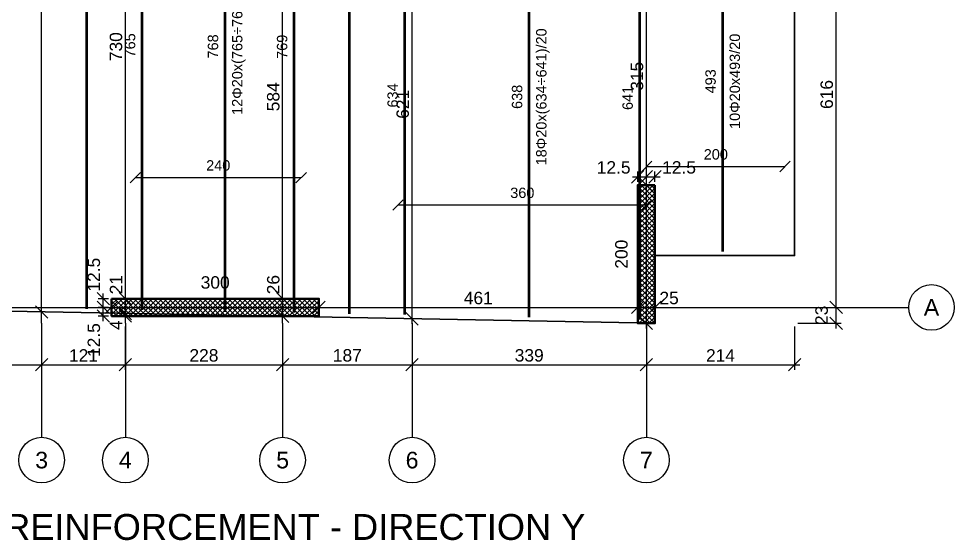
# Model space of a CAD drawing. Header units: millimetres. Extents: x -231 to 4719, y -2977 to 4533.
# Drawn here: x 3365 to 4719, y -2977 to -2222 of the extents above; entities that cross this region are included whole.
import ezdxf
from ezdxf.enums import TextEntityAlignment as Align

# ---------------------------------------------------------------- set-up
doc = ezdxf.new("R2010")
doc.units = ezdxf.units.MM
for name, color, linetype in [('FW_AXIS', 7, 'Continuous'), ('FW_DIM', 7, 'Continuous'), ('FW_WALL_HATCH', 8, 'Continuous'), ('REB_NOTES', 7, 'Continuous'), ('REB_TOP_MESH_Y', 5, 'Continuous'), ('REB_TOP_MESH_Y_RANGE', 5, 'Continuous'), ('REB_TOP_MESH_Y_TEXT', 5, 'Continuous')]:
    doc.layers.add(name, color=color, linetype=linetype)
doc.layers.add('SLAB', color=3, linetype='Continuous', lineweight=35)
doc.layers.add('WALL', color=1, linetype='Continuous', lineweight=50)
doc.styles.add('REBAR_TXT', font='arial.ttf')
doc.styles.get("Standard").update_dxf_attribs({"font": 'arial.ttf'})
doc.dimstyles.new('FW_DIM', dxfattribs={"dimtxt": 18, "dimasz": 9, "dimexe": 7.5, "dimexo": 4.5, "dimgap": 4.5, "dimtad": 1, "dimdec": 0, "dimtxsty": 'Standard', "dimtsz": 9, "dimcen": 2.5, "dimdle": 7.5, "dimclrd": 256, "dimclre": 256, "dimclrt": 7, "dimazin": 3, "dimtfac": 1, "dimtmove": 2, "dimatfit": 3})
doc.dimstyles.new('REBAR M-200', dxfattribs={"dimtxt": 15, "dimasz": 15, "dimexe": 25, "dimexo": 12.5, "dimgap": 10, "dimtad": 1, "dimdec": 0, "dimtxsty": 'Standard', "dimblk": 'NONE', "dimcen": 50, "dimse1": 1, "dimse2": 1, "dimclrd": 6, "dimclre": 6, "dimclrt": 7, "dimazin": 3, "dimtfac": 1, "dimtmove": 2, "dimatfit": 3, "dimldrblk": 'NONE', "dimlwd": 53})
doc.dimstyles.new('REBAR RANGE', dxfattribs={"dimtxt": 15, "dimasz": 2.5, "dimexe": 0, "dimexo": 0, "dimgap": 10, "dimtad": 1, "dimdec": 0, "dimtxsty": 'Standard', "dimtsz": 7.5, "dimcen": 2.5, "dimse1": 1, "dimse2": 1, "dimclrd": 6, "dimclre": 6, "dimclrt": 7, "dimazin": 3, "dimtfac": 1, "dimtmove": 2, "dimatfit": 3, "dimlwd": 25})

# ---------------------------------------------------------------- blocks, each defined once
blk = doc.blocks.new('*D738')
at = {"color": 6, "lineweight": 53}
blk.add_line((3464, -2642), (3464, -1550.5), dxfattribs=at)
at = {"layer": 'Defpoints'}
for p in [(3464, -1550.5), (3464, -2642), (3464, -2642)]:
    blk.add_point(p, dxfattribs=at)
at = {"layer": 'REB_TOP_MESH_Y', "color": 7, "insert": (3446.5, -2096.3), "char_height": 15, "attachment_point": 5, "rotation": 90}
blk.add_mtext('1092', dxfattribs=at)
blk = doc.blocks.new('_NONE')
blk = doc.blocks.new('*D742')
at = {"color": 6, "lineweight": 53}
blk.add_line((3844, -2649), (3844, -1550.5), dxfattribs=at)
at = {"layer": 'Defpoints'}
for p in [(3844, -1550.5), (3844, -2649), (3844, -2649)]:
    blk.add_point(p, dxfattribs=at)
at = {"layer": 'REB_TOP_MESH_Y', "color": 7, "insert": (3826.5, -2099.8), "char_height": 15, "attachment_point": 5, "rotation": 90}
blk.add_mtext('1098', dxfattribs=at)
blk = doc.blocks.new('_OBLIQUE')
at = {"color": 0, "linetype": 'BYBLOCK'}
blk.add_line((-0.5, -0.5), (0.5, 0.5), dxfattribs=at)
blk = doc.blocks.new('*D752')
at = {"color": 6, "lineweight": 25}
blk.add_line((3914, -2491.5), (4274, -2491.5), dxfattribs=at)
at = {"layer": 'Defpoints'}
for p in [(3914, -2491.5), (3914, -2491.5), (4274, -2491.5)]:
    blk.add_point(p, dxfattribs=at)
at = {"layer": 'REB_TOP_MESH_Y_RANGE', "color": 6, "xscale": 15, "yscale": 15}
for p in [(3914, -2491.5), (4274, -2491.5)]:
    blk.add_blockref('_OBLIQUE', p, dxfattribs=at)
at = {"layer": 'REB_TOP_MESH_Y_RANGE', "color": 7, "insert": (4094, -2474), "char_height": 15, "attachment_point": 5}
blk.add_mtext('360', dxfattribs=at)
blk = doc.blocks.new('*D753')
at = {"color": 6, "lineweight": 53}
blk.add_line((4104, -2654), (4104, -2016), dxfattribs=at)
at = {"layer": 'Defpoints'}
for p in [(4104, -2016), (4104, -2654), (4104, -2654)]:
    blk.add_point(p, dxfattribs=at)
at = {"layer": 'REB_TOP_MESH_Y', "color": 7, "insert": (4086.5, -2335), "char_height": 15, "attachment_point": 5, "rotation": 90}
blk.add_mtext('638', dxfattribs=at)
blk = doc.blocks.new('*D754')
at = {"color": 6, "lineweight": 53}
blk.add_line((3924, -2650), (3924, -2016), dxfattribs=at)
at = {"layer": 'Defpoints'}
for p in [(3924, -2016), (3924, -2650), (3924, -2650)]:
    blk.add_point(p, dxfattribs=at)
at = {"layer": 'REB_TOP_MESH_Y', "color": 7, "insert": (3906.5, -2333), "char_height": 15, "attachment_point": 5, "rotation": 90}
blk.add_mtext('634', dxfattribs=at)
blk = doc.blocks.new('*D755')
at = {"color": 6, "lineweight": 53}
blk.add_line((4264, -2657), (4264, -2016), dxfattribs=at)
at = {"layer": 'Defpoints'}
for p in [(4264, -2016), (4264, -2657), (4264, -2657)]:
    blk.add_point(p, dxfattribs=at)
at = {"layer": 'REB_TOP_MESH_Y', "color": 7, "insert": (4246.5, -2336.5), "char_height": 15, "attachment_point": 5, "rotation": 90}
blk.add_mtext('641', dxfattribs=at)
blk = doc.blocks.new('*D759')
at = {"color": 6, "lineweight": 25}
blk.add_line((3534, -2451.8), (3774, -2451.8), dxfattribs=at)
at = {"layer": 'Defpoints'}
for p in [(3534, -2451.8), (3534, -2451.8), (3774, -2451.8)]:
    blk.add_point(p, dxfattribs=at)
at = {"layer": 'REB_TOP_MESH_Y_RANGE', "color": 6, "xscale": 15, "yscale": 15}
for p in [(3534, -2451.8), (3774, -2451.8)]:
    blk.add_blockref('_OBLIQUE', p, dxfattribs=at)
at = {"layer": 'REB_TOP_MESH_Y_RANGE', "color": 7, "insert": (3654, -2434.3), "char_height": 15, "attachment_point": 5}
blk.add_mtext('240', dxfattribs=at)
blk = doc.blocks.new('*D760')
at = {"color": 6, "lineweight": 53}
blk.add_line((3664, -2646), (3664, -1878), dxfattribs=at)
at = {"layer": 'Defpoints'}
for p in [(3664, -1878), (3664, -2646), (3664, -2646)]:
    blk.add_point(p, dxfattribs=at)
at = {"layer": 'REB_TOP_MESH_Y', "color": 7, "insert": (3646.5, -2262), "char_height": 15, "attachment_point": 5, "rotation": 90}
blk.add_mtext('768', dxfattribs=at)
blk = doc.blocks.new('*D761')
at = {"color": 6, "lineweight": 53}
blk.add_line((3544, -2643), (3544, -1878), dxfattribs=at)
at = {"layer": 'Defpoints'}
for p in [(3544, -1878), (3544, -2643), (3544, -2643)]:
    blk.add_point(p, dxfattribs=at)
at = {"layer": 'REB_TOP_MESH_Y', "color": 7, "insert": (3526.5, -2260.5), "char_height": 15, "attachment_point": 5, "rotation": 90}
blk.add_mtext('765', dxfattribs=at)
blk = doc.blocks.new('*D762')
at = {"color": 6, "lineweight": 53}
blk.add_line((3764, -2647), (3764, -1878), dxfattribs=at)
at = {"layer": 'Defpoints'}
for p in [(3764, -1878), (3764, -2647), (3764, -2647)]:
    blk.add_point(p, dxfattribs=at)
at = {"layer": 'REB_TOP_MESH_Y', "color": 7, "insert": (3746.5, -2262.5), "char_height": 15, "attachment_point": 5, "rotation": 90}
blk.add_mtext('769', dxfattribs=at)
blk = doc.blocks.new('*D763')
at = {"color": 6, "lineweight": 25}
blk.add_line((4274, -2435.8), (4474, -2435.8), dxfattribs=at)
at = {"layer": 'Defpoints'}
for p in [(4274, -2435.8), (4274, -2435.8), (4474, -2435.8)]:
    blk.add_point(p, dxfattribs=at)
at = {"layer": 'REB_TOP_MESH_Y_RANGE', "color": 6, "xscale": 15, "yscale": 15}
for p in [(4274, -2435.8), (4474, -2435.8)]:
    blk.add_blockref('_OBLIQUE', p, dxfattribs=at)
at = {"layer": 'REB_TOP_MESH_Y_RANGE', "color": 7, "insert": (4374, -2418.3), "char_height": 15, "attachment_point": 5}
blk.add_mtext('200', dxfattribs=at)
blk = doc.blocks.new('*D764')
at = {"color": 6, "lineweight": 53}
blk.add_line((4384, -2559), (4384, -2066), dxfattribs=at)
at = {"layer": 'Defpoints'}
for p in [(4384, -2066), (4384, -2559), (4384, -2559)]:
    blk.add_point(p, dxfattribs=at)
at = {"layer": 'REB_TOP_MESH_Y', "color": 7, "insert": (4366.5, -2312.5), "char_height": 15, "attachment_point": 5, "rotation": 90}
blk.add_mtext('493', dxfattribs=at)
blk = doc.blocks.new('*D783')
for p, q in [((3495.1, -2639.7), (3480.1, -2639.7)), ((3487.6, -2659.7), (3487.6, -2632.2)), ((3495.1, -2652.2), (3480.1, -2652.2))]:
    blk.add_line(p, q)
at = {"layer": 'Defpoints'}
for p in [(3499.6, -2639.7), (3487.6, -2652.2), (3499.6, -2652.2)]:
    blk.add_point(p, dxfattribs=at)
at = {"layer": 'FW_DIM', "xscale": 18, "yscale": 18, "rotation": 90}
for p in [(3487.6, -2639.7), (3487.6, -2652.2)]:
    blk.add_blockref('_OBLIQUE', p, dxfattribs=at)
at = {"layer": 'FW_DIM', "color": 7, "insert": (3474.1, -2687), "char_height": 18, "attachment_point": 5, "rotation": 90}
blk.add_mtext('12.5', dxfattribs=at)
blk = doc.blocks.new('*D784')
for p, q in [((3487.6, -2647.2), (3487.6, -2619.7)), ((3495.1, -2627.2), (3480.1, -2627.2)), ((3495.1, -2639.7), (3480.1, -2639.7))]:
    blk.add_line(p, q)
at = {"layer": 'Defpoints'}
for p in [(3487.6, -2639.7), (3499.6, -2627.2), (3499.6, -2639.7)]:
    blk.add_point(p, dxfattribs=at)
at = {"layer": 'FW_DIM', "xscale": 18, "yscale": 18, "rotation": 90}
for p in [(3487.6, -2627.2), (3487.6, -2639.7)]:
    blk.add_blockref('_OBLIQUE', p, dxfattribs=at)
at = {"layer": 'FW_DIM', "color": 7, "insert": (3474.1, -2592.4), "char_height": 18, "attachment_point": 5, "rotation": 90}
blk.add_mtext('12.5', dxfattribs=at)
blk = doc.blocks.new('*D797')
for p, q in [((4261, -2458.2), (4261, -2443.2)), ((4273.5, -2458.2), (4273.5, -2443.2)), ((4253.5, -2450.7), (4281, -2450.7))]:
    blk.add_line(p, q)
at = {"layer": 'Defpoints'}
for p in [(4261, -2450.7), (4261, -2462.7), (4273.5, -2462.7)]:
    blk.add_point(p, dxfattribs=at)
at = {"layer": 'FW_DIM', "xscale": 18, "yscale": 18}
for p in [(4261, -2450.7), (4273.5, -2450.7)]:
    blk.add_blockref('_OBLIQUE', p, dxfattribs=at)
at = {"layer": 'FW_DIM', "color": 7, "insert": (4226.2, -2437.2), "char_height": 18, "attachment_point": 5}
blk.add_mtext('12.5', dxfattribs=at)
blk = doc.blocks.new('*D798')
for p, q in [((4273.5, -2458.2), (4273.5, -2443.2)), ((4286, -2458.2), (4286, -2443.2)), ((4266, -2450.7), (4293.5, -2450.7))]:
    blk.add_line(p, q)
at = {"layer": 'Defpoints'}
for p in [(4273.5, -2450.7), (4273.5, -2462.7), (4286, -2462.7)]:
    blk.add_point(p, dxfattribs=at)
at = {"layer": 'FW_DIM', "xscale": 18, "yscale": 18}
for p in [(4273.5, -2450.7), (4286, -2450.7)]:
    blk.add_blockref('_OBLIQUE', p, dxfattribs=at)
at = {"layer": 'FW_DIM', "color": 7, "insert": (4320.8, -2437.2), "char_height": 18, "attachment_point": 5}
blk.add_mtext('12.5', dxfattribs=at)
blk = doc.blocks.new('*D822')
for p, q in [((3083.5, -2639.7), (3507.1, -2639.7)), ((3091, -2635.2), (3091, -2632.2)), ((3499.6, -2635.2), (3499.6, -2632.2))]:
    blk.add_line(p, q)
at = {"layer": 'Defpoints'}
for p in [(3091, -2639.7), (3091, -2639.7), (3499.6, -2639.7)]:
    blk.add_point(p, dxfattribs=at)
at = {"layer": 'FW_DIM', "xscale": 18, "yscale": 18}
for p in [(3091, -2639.7), (3499.6, -2639.7)]:
    blk.add_blockref('_OBLIQUE', p, dxfattribs=at)
at = {"layer": 'FW_DIM', "color": 7, "insert": (3295.3, -2626.2), "char_height": 18, "attachment_point": 5}
blk.add_mtext('409', dxfattribs=at)
blk = doc.blocks.new('*D823')
for p, q in [((3492.1, -2639.7), (3807.1, -2639.7)), ((3499.6, -2635.2), (3499.6, -2632.2)), ((3799.6, -2635.2), (3799.6, -2632.2))]:
    blk.add_line(p, q)
at = {"layer": 'Defpoints'}
for p in [(3499.6, -2639.7), (3499.6, -2639.7), (3799.6, -2639.7)]:
    blk.add_point(p, dxfattribs=at)
at = {"layer": 'FW_DIM', "xscale": 18, "yscale": 18}
for p in [(3499.6, -2639.7), (3799.6, -2639.7)]:
    blk.add_blockref('_OBLIQUE', p, dxfattribs=at)
at = {"layer": 'FW_DIM', "color": 7, "insert": (3649.6, -2603.7), "char_height": 18, "attachment_point": 5}
blk.add_mtext('300', dxfattribs=at)
blk = doc.blocks.new('*D824')
for p, q in [((3792.1, -2639.7), (4268.5, -2639.7)), ((3799.6, -2635.2), (3799.6, -2632.2)), ((4261, -2635.2), (4261, -2632.2))]:
    blk.add_line(p, q)
at = {"layer": 'Defpoints'}
for p in [(3799.6, -2639.7), (3799.6, -2639.7), (4261, -2639.7)]:
    blk.add_point(p, dxfattribs=at)
at = {"layer": 'FW_DIM', "xscale": 18, "yscale": 18}
for p in [(3799.6, -2639.7), (4261, -2639.7)]:
    blk.add_blockref('_OBLIQUE', p, dxfattribs=at)
at = {"layer": 'FW_DIM', "color": 7, "insert": (4030.3, -2626.2), "char_height": 18, "attachment_point": 5}
blk.add_mtext('461', dxfattribs=at)
blk = doc.blocks.new('*D825')
for p, q in [((4253.5, -2639.7), (4293.5, -2639.7)), ((4261, -2635.2), (4261, -2632.2)), ((4286, -2635.2), (4286, -2632.2))]:
    blk.add_line(p, q)
at = {"layer": 'Defpoints'}
for p in [(4261, -2639.7), (4261, -2639.7), (4286, -2639.7)]:
    blk.add_point(p, dxfattribs=at)
at = {"layer": 'FW_DIM', "xscale": 18, "yscale": 18}
for p in [(4261, -2639.7), (4286, -2639.7)]:
    blk.add_blockref('_OBLIQUE', p, dxfattribs=at)
at = {"layer": 'FW_DIM', "color": 7, "insert": (4306.4, -2626.2), "char_height": 18, "attachment_point": 5}
blk.add_mtext('25', dxfattribs=at)
blk = doc.blocks.new('*D863')
for p, q in [((3398.5, -2653.7), (3398.5, -1285.2)), ((3394, -1292.7), (3391, -1292.7)), ((3394, -2646.2), (3391, -2646.2))]:
    blk.add_line(p, q)
at = {"layer": 'Defpoints'}
for p in [(3398.5, -1292.7), (3398.5, -2646.2), (3398.5, -2646.2)]:
    blk.add_point(p, dxfattribs=at)
at = {"layer": 'FW_DIM', "xscale": 18, "yscale": 18, "rotation": 90}
for p in [(3398.5, -1292.7), (3398.5, -2646.2)]:
    blk.add_blockref('_OBLIQUE', p, dxfattribs=at)
at = {"layer": 'FW_DIM', "color": 7, "insert": (3385, -1969.5), "char_height": 18, "attachment_point": 5, "rotation": 90}
blk.add_mtext('1353', dxfattribs=at)
blk = doc.blocks.new('*D865')
for p, q in [((3515.1, -2648.5), (3512.1, -2648.5)), ((3515.1, -2652.2), (3512.1, -2652.2)), ((3519.6, -2659.7), (3519.6, -2641))]:
    blk.add_line(p, q)
at = {"layer": 'Defpoints'}
for p in [(3519.6, -2648.5), (3519.6, -2652.2), (3519.6, -2652.2)]:
    blk.add_point(p, dxfattribs=at)
at = {"layer": 'FW_DIM', "xscale": 18, "yscale": 18, "rotation": 90}
for p in [(3519.6, -2648.5), (3519.6, -2652.2)]:
    blk.add_blockref('_OBLIQUE', p, dxfattribs=at)
at = {"layer": 'FW_DIM', "color": 7, "insert": (3506.1, -2665.4), "char_height": 18, "attachment_point": 5, "rotation": 90}
blk.add_mtext('4', dxfattribs=at)
blk = doc.blocks.new('*D866')
for p, q in [((3519.6, -2656), (3519.6, -2619.7)), ((3515.1, -2627.2), (3512.1, -2627.2)), ((3515.1, -2648.5), (3512.1, -2648.5))]:
    blk.add_line(p, q)
at = {"layer": 'Defpoints'}
for p in [(3519.6, -2627.2), (3519.6, -2648.5), (3519.6, -2648.5)]:
    blk.add_point(p, dxfattribs=at)
at = {"layer": 'FW_DIM', "xscale": 18, "yscale": 18, "rotation": 90}
for p in [(3519.6, -2627.2), (3519.6, -2648.5)]:
    blk.add_blockref('_OBLIQUE', p, dxfattribs=at)
at = {"layer": 'FW_DIM', "color": 7, "insert": (3506.1, -2606.8), "char_height": 18, "attachment_point": 5, "rotation": 90}
blk.add_mtext('21', dxfattribs=at)
blk = doc.blocks.new('*D867')
for p, q in [((3519.6, -2634.7), (3519.6, -1890.2)), ((3515.1, -1897.7), (3512.1, -1897.7)), ((3515.1, -2627.2), (3512.1, -2627.2))]:
    blk.add_line(p, q)
at = {"layer": 'Defpoints'}
for p in [(3519.6, -1897.7), (3519.6, -2627.2), (3519.6, -2627.2)]:
    blk.add_point(p, dxfattribs=at)
at = {"layer": 'FW_DIM', "xscale": 18, "yscale": 18, "rotation": 90}
for p in [(3519.6, -1897.7), (3519.6, -2627.2)]:
    blk.add_blockref('_OBLIQUE', p, dxfattribs=at)
at = {"layer": 'FW_DIM', "color": 7, "insert": (3506.1, -2262.4), "char_height": 18, "attachment_point": 5, "rotation": 90}
blk.add_mtext('730', dxfattribs=at)
blk = doc.blocks.new('*D870')
for p, q in [((3747.2, -2660.2), (3747.2, -2619.7)), ((3742.7, -2627.2), (3739.7, -2627.2)), ((3742.7, -2652.7), (3739.7, -2652.7))]:
    blk.add_line(p, q)
at = {"layer": 'Defpoints'}
for p in [(3747.2, -2627.2), (3747.2, -2652.7), (3747.2, -2652.7)]:
    blk.add_point(p, dxfattribs=at)
at = {"layer": 'FW_DIM', "xscale": 18, "yscale": 18, "rotation": 90}
for p in [(3747.2, -2627.2), (3747.2, -2652.7)]:
    blk.add_blockref('_OBLIQUE', p, dxfattribs=at)
at = {"layer": 'FW_DIM', "color": 7, "insert": (3733.7, -2606.8), "char_height": 18, "attachment_point": 5, "rotation": 90}
blk.add_mtext('26', dxfattribs=at)
blk = doc.blocks.new('*D871')
for p, q in [((3742.7, -2042.7), (3739.7, -2042.7)), ((3747.2, -2634.7), (3747.2, -2035.2)), ((3742.7, -2627.2), (3739.7, -2627.2))]:
    blk.add_line(p, q)
at = {"layer": 'Defpoints'}
for p in [(3747.2, -2042.7), (3747.2, -2627.2), (3747.2, -2627.2)]:
    blk.add_point(p, dxfattribs=at)
at = {"layer": 'FW_DIM', "xscale": 18, "yscale": 18, "rotation": 90}
for p in [(3747.2, -2042.7), (3747.2, -2627.2)]:
    blk.add_blockref('_OBLIQUE', p, dxfattribs=at)
at = {"layer": 'FW_DIM', "color": 7, "insert": (3733.7, -2334.9), "char_height": 18, "attachment_point": 5, "rotation": 90}
blk.add_mtext('584', dxfattribs=at)
blk = doc.blocks.new('*D880')
for p, q in [((3934.5, -2663.7), (3934.5, -2027.7)), ((3930, -2035.2), (3927, -2035.2)), ((3930, -2656.2), (3927, -2656.2))]:
    blk.add_line(p, q)
at = {"layer": 'Defpoints'}
for p in [(3934.5, -2035.2), (3934.5, -2656.2), (3934.5, -2656.2)]:
    blk.add_point(p, dxfattribs=at)
at = {"layer": 'FW_DIM', "xscale": 18, "yscale": 18, "rotation": 90}
for p in [(3934.5, -2035.2), (3934.5, -2656.2)]:
    blk.add_blockref('_OBLIQUE', p, dxfattribs=at)
at = {"layer": 'FW_DIM', "color": 7, "insert": (3921, -2345.7), "char_height": 18, "attachment_point": 5, "rotation": 90}
blk.add_mtext('621', dxfattribs=at)
blk = doc.blocks.new('*D885')
for p, q in [((4269, -2462.7), (4266, -2462.7)), ((4273.5, -2670.2), (4273.5, -2455.2)), ((4269, -2662.7), (4266, -2662.7))]:
    blk.add_line(p, q)
at = {"layer": 'Defpoints'}
for p in [(4273.5, -2462.7), (4273.5, -2662.7), (4273.5, -2662.7)]:
    blk.add_point(p, dxfattribs=at)
at = {"layer": 'FW_DIM', "xscale": 18, "yscale": 18, "rotation": 90}
for p in [(4273.5, -2462.7), (4273.5, -2662.7)]:
    blk.add_blockref('_OBLIQUE', p, dxfattribs=at)
at = {"layer": 'FW_DIM', "color": 7, "insert": (4237.5, -2562.7), "char_height": 18, "attachment_point": 5, "rotation": 90}
blk.add_mtext('200', dxfattribs=at)
blk = doc.blocks.new('*D886')
for p, q in [((4269, -2147.7), (4266, -2147.7)), ((4273.5, -2470.2), (4273.5, -2140.2)), ((4269, -2462.7), (4266, -2462.7))]:
    blk.add_line(p, q)
at = {"layer": 'Defpoints'}
for p in [(4273.5, -2147.7), (4273.5, -2462.7), (4273.5, -2462.7)]:
    blk.add_point(p, dxfattribs=at)
at = {"layer": 'FW_DIM', "xscale": 18, "yscale": 18, "rotation": 90}
for p in [(4273.5, -2147.7), (4273.5, -2462.7)]:
    blk.add_blockref('_OBLIQUE', p, dxfattribs=at)
at = {"layer": 'FW_DIM', "color": 7, "insert": (4260, -2305.2), "char_height": 18, "attachment_point": 5, "rotation": 90}
blk.add_mtext('315', dxfattribs=at)
blk = doc.blocks.new('*D902')
for p, q in [((3203.6, -2667.2), (3203.6, -2730.2)), ((3398.5, -2667.2), (3398.5, -2730.2)), ((3196.1, -2722.7), (3406, -2722.7))]:
    blk.add_line(p, q)
at = {"layer": 'Defpoints'}
for p in [(3203.6, -2662.7), (3398.5, -2662.7), (3203.6, -2722.7)]:
    blk.add_point(p, dxfattribs=at)
at = {"layer": 'FW_DIM', "xscale": 18, "yscale": 18}
for p in [(3203.6, -2722.7), (3398.5, -2722.7)]:
    blk.add_blockref('_OBLIQUE', p, dxfattribs=at)
at = {"layer": 'FW_DIM', "color": 7, "insert": (3301.1, -2709.2), "char_height": 18, "attachment_point": 5}
blk.add_mtext('195', dxfattribs=at)
blk = doc.blocks.new('*D903')
for p, q in [((3398.5, -2667.2), (3398.5, -2730.2)), ((3519.5, -2667.2), (3519.5, -2730.2)), ((3391, -2722.7), (3527, -2722.7))]:
    blk.add_line(p, q)
at = {"layer": 'Defpoints'}
for p in [(3398.5, -2662.7), (3519.5, -2662.7), (3398.5, -2722.7)]:
    blk.add_point(p, dxfattribs=at)
at = {"layer": 'FW_DIM', "xscale": 18, "yscale": 18}
for p in [(3398.5, -2722.7), (3519.5, -2722.7)]:
    blk.add_blockref('_OBLIQUE', p, dxfattribs=at)
at = {"layer": 'FW_DIM', "color": 7, "insert": (3459, -2709.2), "char_height": 18, "attachment_point": 5}
blk.add_mtext('121', dxfattribs=at)
blk = doc.blocks.new('*D904')
for p, q in [((3519.5, -2667.2), (3519.5, -2730.2)), ((3747.1, -2667.2), (3747.1, -2730.2)), ((3512, -2722.7), (3754.6, -2722.7))]:
    blk.add_line(p, q)
at = {"layer": 'Defpoints'}
for p in [(3519.5, -2662.7), (3747.1, -2662.7), (3519.5, -2722.7)]:
    blk.add_point(p, dxfattribs=at)
at = {"layer": 'FW_DIM', "xscale": 18, "yscale": 18}
for p in [(3519.5, -2722.7), (3747.1, -2722.7)]:
    blk.add_blockref('_OBLIQUE', p, dxfattribs=at)
at = {"layer": 'FW_DIM', "color": 7, "insert": (3633.3, -2709.2), "char_height": 18, "attachment_point": 5}
blk.add_mtext('228', dxfattribs=at)
blk = doc.blocks.new('*D905')
for p, q in [((3747.1, -2667.2), (3747.1, -2730.2)), ((3934.5, -2667.2), (3934.5, -2730.2)), ((3739.6, -2722.7), (3942, -2722.7))]:
    blk.add_line(p, q)
at = {"layer": 'Defpoints'}
for p in [(3747.1, -2662.7), (3934.5, -2662.7), (3747.1, -2722.7)]:
    blk.add_point(p, dxfattribs=at)
at = {"layer": 'FW_DIM', "xscale": 18, "yscale": 18}
for p in [(3747.1, -2722.7), (3934.5, -2722.7)]:
    blk.add_blockref('_OBLIQUE', p, dxfattribs=at)
at = {"layer": 'FW_DIM', "color": 7, "insert": (3840.8, -2709.2), "char_height": 18, "attachment_point": 5}
blk.add_mtext('187', dxfattribs=at)
blk = doc.blocks.new('*D906')
for p, q in [((3934.5, -2667.2), (3934.5, -2730.2)), ((4273.5, -2667.2), (4273.5, -2730.2)), ((3927, -2722.7), (4281, -2722.7))]:
    blk.add_line(p, q)
at = {"layer": 'Defpoints'}
for p in [(3934.5, -2662.7), (4273.5, -2662.7), (3934.5, -2722.7)]:
    blk.add_point(p, dxfattribs=at)
at = {"layer": 'FW_DIM', "xscale": 18, "yscale": 18}
for p in [(3934.5, -2722.7), (4273.5, -2722.7)]:
    blk.add_blockref('_OBLIQUE', p, dxfattribs=at)
at = {"layer": 'FW_DIM', "color": 7, "insert": (4104, -2709.2), "char_height": 18, "attachment_point": 5}
blk.add_mtext('339', dxfattribs=at)
blk = doc.blocks.new('*D907')
for p, q in [((4273.5, -2667.2), (4273.5, -2730.2)), ((4488, -2667.2), (4488, -2730.2)), ((4266, -2722.7), (4495.5, -2722.7))]:
    blk.add_line(p, q)
at = {"layer": 'Defpoints'}
for p in [(4273.5, -2662.7), (4488, -2662.7), (4273.5, -2722.7)]:
    blk.add_point(p, dxfattribs=at)
at = {"layer": 'FW_DIM', "xscale": 18, "yscale": 18}
for p in [(4273.5, -2722.7), (4488, -2722.7)]:
    blk.add_blockref('_OBLIQUE', p, dxfattribs=at)
at = {"layer": 'FW_DIM', "color": 7, "insert": (4380.8, -2709.2), "char_height": 18, "attachment_point": 5}
blk.add_mtext('214', dxfattribs=at)
blk = doc.blocks.new('*D917')
for p, q in [((4492.6, -2639.7), (4555.6, -2639.7)), ((4548.1, -2670.2), (4548.1, -2632.2)), ((4492.6, -2662.7), (4555.6, -2662.7))]:
    blk.add_line(p, q)
at = {"layer": 'Defpoints'}
for p in [(4488.1, -2639.7), (4488.1, -2662.7), (4548.1, -2662.7)]:
    blk.add_point(p, dxfattribs=at)
at = {"layer": 'FW_DIM', "xscale": 18, "yscale": 18, "rotation": 90}
for p in [(4548.1, -2639.7), (4548.1, -2662.7)]:
    blk.add_blockref('_OBLIQUE', p, dxfattribs=at)
at = {"layer": 'FW_DIM', "color": 7, "insert": (4527.1, -2651.2), "char_height": 18, "attachment_point": 5, "rotation": 90}
blk.add_mtext('23', dxfattribs=at)
blk = doc.blocks.new('*D918')
for p, q in [((4548.1, -2647.2), (4548.1, -2016)), ((4492.6, -2023.5), (4555.6, -2023.5)), ((4492.6, -2639.7), (4555.6, -2639.7))]:
    blk.add_line(p, q)
at = {"layer": 'Defpoints'}
for p in [(4488.1, -2023.5), (4488.1, -2639.7), (4548.1, -2639.7)]:
    blk.add_point(p, dxfattribs=at)
at = {"layer": 'FW_DIM', "xscale": 18, "yscale": 18, "rotation": 90}
for p in [(4548.1, -2023.5), (4548.1, -2639.7)]:
    blk.add_blockref('_OBLIQUE', p, dxfattribs=at)
at = {"layer": 'FW_DIM', "color": 7, "insert": (4534.6, -2331.6), "char_height": 18, "attachment_point": 5, "rotation": 90}
blk.add_mtext('616', dxfattribs=at)

msp = doc.modelspace()

# ---------------------------------------------------------------- hatches: boundary and pattern name
at = {"layer": 'FW_WALL_HATCH'}
h = msp.add_hatch(dxfattribs=at)
h.set_pattern_fill('ANSI37', scale=1.6)
h.paths.add_polyline_path([(4286, -2462.7), (4286, -2662.7), (4261, -2662.7), (4261, -2462.7), (4286, -2462.7)])
h = msp.add_hatch(dxfattribs=at)
h.set_pattern_fill('ANSI37', scale=1.6)
h.paths.add_polyline_path([(3499.6, -2652.2), (3499.6, -2627.2), (3799.6, -2627.2), (3799.6, -2652.2), (3499.6, -2652.2)])

# ---------------------------------------------------------------- linework, layer by layer
at = {"layer": 'FW_AXIS', "color": 8}
for p, q in [((3398.5, -2662.7), (3398.5, -1072.7)), ((3519.6, -2662.7), (3519.6, -1072.7)), ((3747.2, -2662.7), (3747.2, -1072.7)), ((3934.5, -2662.7), (3934.5, -1072.7)), ((4273.5, -2662.7), (4273.5, -1072.7)), ((2919, -2639.7), (4488.1, -2639.7))]:
    msp.add_line(p, q, dxfattribs=at)
at = {"layer": 'FW_AXIS', "linetype": 'CONTINUOUS'}
for p, q in [((4488.1, -2639.7), (4653.1, -2639.7)), ((3398.5, -2662.7), (3398.5, -2827.7)), ((3519.6, -2662.7), (3519.6, -2827.7)), ((3747.2, -2662.7), (3747.2, -2827.7)), ((3934.5, -2662.7), (3934.5, -2827.7)), ((4273.5, -2662.7), (4273.5, -2827.7))]:
    msp.add_line(p, q, dxfattribs=at)
at = {"layer": 'FW_AXIS'}
for centre in [(4686.1, -2639.7), (3398.5, -2860.7), (3519.6, -2860.7), (3747.2, -2860.7), (3934.5, -2860.7), (4273.5, -2860.7)]:
    msp.add_circle(centre, 33, dxfattribs=at)
at = {"layer": 'SLAB'}
msp.add_lwpolyline([(3386, -1072.7), (4286, -1072.9), (4286, -1170.7), (4488, -1170.7), (4488, -1674.7), (4286, -1674.7), (4286, -2060.7), (4488.1, -2060.7), (4488.1, -2564.7), (4286, -2564.7), (4286, -2662.7), (3066, -2640), (3066, -2542.1), (2919, -2542.1), (2919, -1775.7), (3121.2, -1775.7), (3121.2, -1737), (3274, -1480.1), (3184, -1480.1), (3184, -1170.8), (3386, -1170.8), (3386, -1072.7)], dxfattribs=at)
at = {"layer": 'WALL'}
for points in [[(4286, -2462.7), (4261, -2462.7), (4261, -2662.7), (4286, -2662.7)], [(3499.6, -2627.2), (3799.6, -2627.2), (3799.6, -2652.2), (3499.6, -2652.2)]]:
    msp.add_lwpolyline(points, close=True, dxfattribs=at)

# ---------------------------------------------------------------- texts
at = {"layer": 'FW_AXIS', "color": 7, "style": 'REBAR_TXT'}
for s, p in [('A', (4686.1, -2639.7)), ('3', (3398.5, -2860.7)), ('4', (3519.6, -2860.7)), ('5', (3747.2, -2860.7)), ('6', (3934.5, -2860.7)), ('7', (4273.5, -2860.7))]:
    msp.add_text(s, height=24, dxfattribs=at).set_placement(p, align=Align.MIDDLE_CENTER)
at = {"layer": 'REB_NOTES', "color": 7, "style": 'REBAR_TXT'}
msp.add_text('TOP REINFORCEMENT - DIRECTION Y', height=37.5, dxfattribs=at).set_placement((3703.6, -2938.7), align=Align.TOP_CENTER)
at = {"layer": 'REB_TOP_MESH_Y_TEXT', "color": 7, "style": 'REBAR_TXT'}
for s, p in [('12Φ20x(765÷769)/20', (3674, -2262)), ('18Φ20x(634÷641)/20', (4114, -2335)), ('10Φ20x493/20', (4394, -2312.5))]:
    msp.add_text(s, height=15, rotation=90, dxfattribs=at).set_placement(p, align=Align.TOP_CENTER)

# ---------------------------------------------------------------- dimensions: what is measured, and where the dimension line sits
at = {"layer": 'FW_DIM'}
for base, p1, p2, text, picture, middle in [((3398.5, -2646.2), (3398.5, -2646.2), (3398.5, -1292.7), '1353', '*D863', (3385, -1969.5)), ((3519.6, -2627.2), (3519.6, -2627.2), (3519.6, -1897.7), '730', '*D867', (3506.1, -2262.4)), ((3934.5, -2656.2), (3934.5, -2656.2), (3934.5, -2035.2), '621', '*D880', (3921, -2345.7)), ((3747.2, -2627.2), (3747.2, -2627.2), (3747.2, -2042.7), '584', '*D871', (3733.7, -2334.9)), ((4273.5, -2462.7), (4273.5, -2462.7), (4273.5, -2147.7), '315', '*D886', (4260, -2305.2)), ((4273.5, -2662.7), (4273.5, -2662.7), (4273.5, -2462.7), '200', '*D885', (4237.5, -2562.7)), ((3487.6, -2639.7), (3499.6, -2639.7), (3499.6, -2627.2), '12.5', '*D784', (3474.1, -2592.4)), ((3519.6, -2648.5), (3519.6, -2648.5), (3519.6, -2627.2), '21', '*D866', (3506.1, -2606.8)), ((3747.2, -2652.7), (3747.2, -2652.7), (3747.2, -2627.2), '26', '*D870', (3733.7, -2606.8)), ((3487.6, -2652.2), (3499.6, -2652.2), (3499.6, -2639.7), '12.5', '*D783', (3474.1, -2687)), ((3519.6, -2652.2), (3519.6, -2652.2), (3519.6, -2648.5), '4', '*D865', (3506.1, -2665.4))]:
    dim = msp.add_linear_dim(base=base, p1=p1, p2=p2, angle=90, text=text, dimstyle='FW_DIM', override={"dimtmove": 2}, dxfattribs=at)
    dim.commit()
    dim.dimension.update_dxf_attribs({"geometry": picture, "text_midpoint": middle, "dimtype": 160})
for base, p1, p2, picture, middle in [((4548.1, -2639.7), (4488.1, -2639.7), (4488.1, -2023.5), '*D918', (4534.6, -2331.6)), ((4548.1, -2662.7), (4488.1, -2662.7), (4488.1, -2639.7), '*D917', (4527.1, -2651.2))]:
    dim = msp.add_linear_dim(base=base, p1=p1, p2=p2, angle=90, dimstyle='FW_DIM', dxfattribs=at)
    dim.commit()
    dim.dimension.update_dxf_attribs({"geometry": picture, "text_midpoint": middle})
for base, p1, p2, text, picture, middle in [((4261, -2450.7), (4261, -2462.7), (4273.5, -2462.7), '12.5', '*D797', (4226.2, -2437.2)), ((4273.5, -2450.7), (4273.5, -2462.7), (4286, -2462.7), '12.5', '*D798', (4320.8, -2437.2)), ((3499.6, -2639.7), (3499.6, -2639.7), (3799.6, -2639.7), '300', '*D823', (3649.6, -2603.7)), ((3091, -2639.7), (3091, -2639.7), (3499.6, -2639.7), '409', '*D822', (3295.3, -2626.2)), ((3799.6, -2639.7), (3799.6, -2639.7), (4261, -2639.7), '461', '*D824', (4030.3, -2626.2)), ((4261, -2639.7), (4261, -2639.7), (4286, -2639.7), '25', '*D825', (4306.4, -2626.2))]:
    dim = msp.add_linear_dim(base=base, p1=p1, p2=p2, text=text, dimstyle='FW_DIM', override={"dimtmove": 2}, dxfattribs=at)
    dim.commit()
    dim.dimension.update_dxf_attribs({"geometry": picture, "text_midpoint": middle, "dimtype": 160})
for base, p1, p2, picture, middle in [((3203.6, -2722.7), (3203.6, -2662.7), (3398.5, -2662.7), '*D902', (3301.1, -2709.2)), ((3398.5, -2722.7), (3398.5, -2662.7), (3519.5, -2662.7), '*D903', (3459, -2709.2)), ((3519.5, -2722.7), (3519.5, -2662.7), (3747.1, -2662.7), '*D904', (3633.3, -2709.2)), ((3747.1, -2722.7), (3747.1, -2662.7), (3934.5, -2662.7), '*D905', (3840.8, -2709.2)), ((3934.5, -2722.7), (3934.5, -2662.7), (4273.5, -2662.7), '*D906', (4104, -2709.2)), ((4273.5398754, -2722.7148471), (4273.5398754, -2662.7148471), (4488.0398754, -2662.7148471), '*D907', (4380.7898754, -2709.2148471))]:
    dim = msp.add_linear_dim(base=base, p1=p1, p2=p2, dimstyle='FW_DIM', dxfattribs=at)
    dim.commit()
    dim.dimension.update_dxf_attribs({"geometry": picture, "text_midpoint": middle})
at = {"layer": 'REB_TOP_MESH_Y'}
for base, p1, p2, picture, middle in [((3464.0398754, -2642.0134907), (3464.0398754, -2642.0134907), (3464.0398754, -1550.5134907), '*D738', (3446.5398754, -2096.2634907)), ((3844.0398754, -2649.0134907), (3844.0398754, -2649.0134907), (3844.0398754, -1550.5134907), '*D742', (3826.5398754, -2099.7634907)), ((3544, -2643), (3544, -2643), (3544, -1878), '*D761', (3526.5, -2260.5)), ((3664, -2646), (3664, -2646), (3664, -1878), '*D760', (3646.5, -2262)), ((3764, -2647), (3764, -2647), (3764, -1878), '*D762', (3746.5, -2262.5)), ((3924, -2650), (3924, -2650), (3924, -2016), '*D754', (3906.5, -2333)), ((4104, -2654), (4104, -2654), (4104, -2016), '*D753', (4086.5, -2335)), ((4264, -2657), (4264, -2657), (4264, -2016), '*D755', (4246.5, -2336.5)), ((4384, -2559), (4384, -2559), (4384, -2066), '*D764', (4366.5, -2312.5))]:
    dim = msp.add_linear_dim(base=base, p1=p1, p2=p2, angle=90, dimstyle='REBAR M-200', dxfattribs=at)
    dim.commit()
    dim.dimension.update_dxf_attribs({"geometry": picture, "text_midpoint": middle})
at = {"layer": 'REB_TOP_MESH_Y_RANGE'}
for base, p1, p2, picture, middle in [((4274, -2435.8), (4274, -2435.8), (4474, -2435.8), '*D763', (4374, -2418.3)), ((3534, -2451.8), (3534, -2451.8), (3774, -2451.8), '*D759', (3654, -2434.3)), ((3914, -2491.5), (3914, -2491.5), (4274, -2491.5), '*D752', (4094, -2474))]:
    dim = msp.add_linear_dim(base=base, p1=p1, p2=p2, dimstyle='REBAR RANGE', dxfattribs=at)
    dim.commit()
    dim.dimension.update_dxf_attribs({"geometry": picture, "text_midpoint": middle})

doc.saveas('drawing.dxf')
